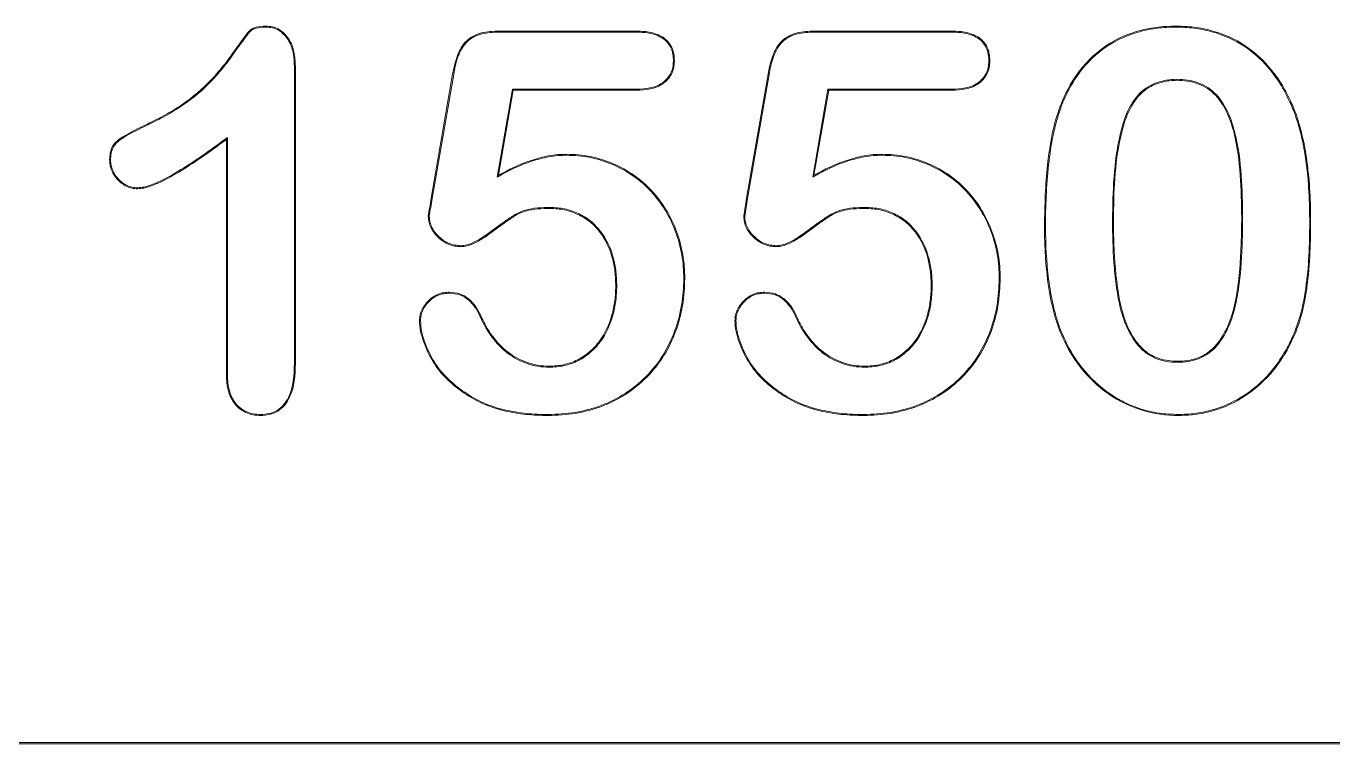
# Model space of a CAD drawing. Header units: millimetres. Extents: x 14 to 1104, y 14 to 850.
# Drawn here: x 211.79 to 223.49, y 177.63 to 184.06 of the extents above; entities that cross this region are included whole.
import ezdxf

# ---------------------------------------------------------------- set-up
doc = ezdxf.new("R2010")
doc.units = ezdxf.units.MM
doc.header["$LTSCALE"] = 4
doc.layers.add('Visible (ANSI)', color=7, linetype='Continuous', lineweight=9)
doc.layers.add('Visible Narrow (ANSI)', color=7, linetype='Continuous', lineweight=9)

msp = doc.modelspace()

# ---------------------------------------------------------------- linework, layer by layer
at = {"layer": 'Visible (ANSI)'}
for p, q in [((213.935, 184.052), (213.935, 184.06)), ((222.083, 184.052), (222.083, 184.06)), ((216.022, 184.016), (217.244, 184.016)), ((216.022, 184.007), (216.022, 184.016)), ((216.022, 184.007), (217.244, 184.007)), ((217.244, 184.007), (217.244, 184.016)), ((218.846, 184.016), (220.068, 184.016)), ((218.846, 184.007), (218.846, 184.016)), ((218.846, 184.007), (220.068, 184.007)), ((220.068, 184.007), (220.068, 184.016)), ((214.192, 183.702), (214.201, 183.702)), ((214.192, 183.702), (214.192, 181.042)), ((214.201, 183.702), (214.201, 181.042)), ((217.585, 183.748), (217.594, 183.748)), ((220.409, 183.748), (220.418, 183.748)), ((215.417, 182.519), (215.612, 183.647)), ((215.426, 182.517), (215.621, 183.645)), ((215.621, 183.645), (215.612, 183.647)), ((218.241, 182.519), (218.436, 183.647)), ((218.25, 182.517), (218.445, 183.645)), ((218.445, 183.645), (218.436, 183.647)), ((222.093, 183.584), (222.093, 183.575)), ((216.145, 183.495), (216.008, 182.709)), ((216.152, 183.487), (216.019, 182.725)), ((216.145, 183.495), (216.152, 183.487)), ((217.258, 183.495), (216.145, 183.495)), ((217.258, 183.487), (216.152, 183.487)), ((217.258, 183.495), (217.258, 183.487)), ((218.969, 183.495), (218.832, 182.709)), ((218.976, 183.487), (218.843, 182.725)), ((218.969, 183.495), (218.976, 183.487)), ((220.082, 183.495), (218.969, 183.495)), ((220.082, 183.487), (218.976, 183.487)), ((220.082, 183.495), (220.082, 183.487)), ((221.064, 183.36), (221.056, 183.363)), ((223.105, 183.38), (223.113, 183.384)), ((213.592, 183.063), (213.583, 183.045)), ((213.583, 180.948), (213.583, 183.045)), ((213.592, 180.948), (213.592, 183.063)), ((212.546, 182.863), (212.538, 182.863)), ((216.629, 182.904), (216.629, 182.913)), ((219.453, 182.904), (219.453, 182.913)), ((216.008, 182.709), (216.019, 182.725)), ((218.832, 182.709), (218.843, 182.725)), ((212.787, 182.613), (212.787, 182.604)), ((216.483, 182.436), (216.483, 182.428)), ((219.307, 182.436), (219.307, 182.428)), ((215.4, 182.359), (215.391, 182.359)), ((218.224, 182.359), (218.215, 182.359)), ((215.682, 182.094), (215.682, 182.086)), ((218.506, 182.094), (218.506, 182.086)), ((217.678, 181.802), (217.687, 181.802)), ((220.502, 181.802), (220.511, 181.802)), ((217.078, 181.733), (217.069, 181.733)), ((219.902, 181.733), (219.893, 181.733)), ((215.578, 181.669), (215.578, 181.678)), ((218.402, 181.669), (218.402, 181.678)), ((215.861, 181.448), (215.868, 181.452)), ((218.685, 181.448), (218.692, 181.452)), ((215.321, 181.425), (215.312, 181.425)), ((218.145, 181.425), (218.136, 181.425)), ((221.05, 181.341), (221.042, 181.338)), ((223.071, 181.163), (223.079, 181.158)), ((214.192, 181.042), (214.201, 181.042)), ((216.473, 181.007), (216.473, 181.016)), ((219.297, 181.007), (219.297, 181.016)), ((222.098, 181.051), (222.098, 181.06)), ((213.592, 180.948), (213.583, 180.948)), ((213.89, 180.583), (213.89, 180.574)), ((216.464, 180.583), (216.464, 180.574)), ((219.288, 180.583), (219.288, 180.574)), ((222.105, 180.583), (222.105, 180.574)), ((201.76, 177.647), (237.76, 177.647)), ((201.76, 177.634), (237.76, 177.634))]:
    msp.add_line(p, q, dxfattribs=at)
for points, knots in [([(212.876, 183.184), (212.928, 183.21), (212.981, 183.236), (213.084, 183.293), (213.135, 183.323), (213.281, 183.422), (213.371, 183.499), (213.492, 183.627), (213.53, 183.672), (213.603, 183.764), (213.636, 183.813), (213.688, 183.885), (213.705, 183.909), (213.74, 183.956), (213.757, 183.979), (213.785, 184.014), (213.795, 184.025), (213.819, 184.041), (213.833, 184.047), (213.876, 184.058), (213.906, 184.059), (213.935, 184.06)], [0, 0, 0, 0, 0.000174887, 0.000174887, 0.000349775, 0.000349775, 0.000699549, 0.000699549, 0.000874437, 0.000874437, 0.001049324, 0.001049324, 0.001136768, 0.001136768, 0.001224212, 0.001224212, 0.001267933, 0.001267933, 0.001311655, 0.001311655, 0.001399099, 0.001399099, 0.001399099, 0.001399099]), ([(212.879, 183.176), (212.879, 183.176), (212.879, 183.176), (212.879, 183.176), (212.932, 183.202), (212.985, 183.228), (213.089, 183.285), (213.139, 183.316), (213.286, 183.415), (213.377, 183.492), (213.498, 183.622), (213.537, 183.666), (213.61, 183.759), (213.643, 183.808), (213.695, 183.88), (213.712, 183.903), (213.747, 183.95), (213.764, 183.974), (213.792, 184.008), (213.801, 184.018), (213.823, 184.034), (213.836, 184.038), (213.877, 184.049), (213.906, 184.051), (213.935, 184.052)], [0, 0, 0, 0, 0.000000032, 0.000000032, 0.000000032, 0.000174458, 0.000174458, 0.000348884, 0.000348884, 0.000697735, 0.000697735, 0.000872161, 0.000872161, 0.001046586, 0.001046586, 0.001133799, 0.001133799, 0.001221012, 0.001221012, 0.001264618, 0.001264618, 0.001308225, 0.001308225, 0.001395029, 0.001395029, 0.001395029, 0.001395029]), ([(213.935, 184.06), (213.956, 184.059), (213.977, 184.058), (214.018, 184.049), (214.037, 184.041), (214.091, 184.009), (214.121, 183.978), (214.165, 183.907), (214.18, 183.868), (214.197, 183.786), (214.199, 183.744), (214.201, 183.702)], [0, 0, 0, 0, 0.0000622534, 0.0000622534, 0.0001245069, 0.0001245069, 0.0002490138, 0.0002490138, 0.0003735207, 0.0003735207, 0.0004980275, 0.0004980275, 0.0004980275, 0.0004980275]), ([(213.935, 184.052), (213.956, 184.05), (213.976, 184.049), (214.015, 184.04), (214.034, 184.033), (214.085, 184.002), (214.114, 183.972), (214.157, 183.903), (214.172, 183.865), (214.189, 183.785), (214.19, 183.744), (214.192, 183.702)], [0, 0, 0, 0, 0.0000601375, 0.0000601375, 0.0001206739, 0.0001206739, 0.0002417467, 0.0002417467, 0.0003628196, 0.0003628196, 0.0004837325, 0.0004837325, 0.0004837325, 0.0004837325]), ([(221.056, 183.363), (221.089, 183.441), (221.135, 183.544), (221.303, 183.767), (221.391, 183.837), (221.566, 183.958), (221.675, 183.996), (221.88, 184.053), (221.98, 184.059), (222.083, 184.06)], [0, 0, 0, 0, 0.0254716, 0.0254716, 0.0528708, 0.0528708, 0.1030341, 0.1030341, 0.1840392, 0.1840392, 0.1840392, 0.1840392]), ([(221.064, 183.36), (221.086, 183.411), (221.108, 183.461), (221.161, 183.557), (221.191, 183.603), (221.289, 183.735), (221.369, 183.812), (221.505, 183.905), (221.553, 183.931), (221.652, 183.977), (221.704, 183.995), (221.81, 184.025), (221.864, 184.035), (221.973, 184.049), (222.027, 184.051), (222.083, 184.052)], [0, 0, 0, 0, 0.000162346, 0.000162346, 0.000324941, 0.000324941, 0.000650132, 0.000650132, 0.000812728, 0.000812728, 0.000975323, 0.000975323, 0.001137919, 0.001137919, 0.001300343, 0.001300343, 0.001300343, 0.001300343]), ([(222.083, 184.06), (222.137, 184.059), (222.192, 184.057), (222.3, 184.044), (222.354, 184.034), (222.512, 183.99), (222.613, 183.946), (222.795, 183.824), (222.875, 183.748), (222.977, 183.62), (223.009, 183.575), (223.065, 183.482), (223.089, 183.433), (223.113, 183.384)], [0, 0, 0, 0, 0.000162038, 0.000162038, 0.000324075, 0.000324075, 0.000648151, 0.000648151, 0.000972226, 0.000972226, 0.001134264, 0.001134264, 0.001296301, 0.001296301, 0.001296301, 0.001296301]), ([(222.083, 184.052), (222.137, 184.05), (222.191, 184.049), (222.299, 184.036), (222.352, 184.025), (222.509, 183.982), (222.61, 183.938), (222.789, 183.818), (222.868, 183.742), (222.97, 183.615), (223.001, 183.571), (223.057, 183.478), (223.081, 183.429), (223.105, 183.38)], [0, 0, 0, 0, 0.000160675, 0.000160675, 0.000321521, 0.000321521, 0.000643214, 0.000643214, 0.000964907, 0.000964907, 0.001125753, 0.001125753, 0.001286379, 0.001286379, 0.001286379, 0.001286379]), ([(215.612, 183.647), (215.622, 183.697), (215.633, 183.748), (215.67, 183.844), (215.696, 183.891), (215.769, 183.963), (215.818, 183.986), (215.918, 184.012), (215.97, 184.015), (216.022, 184.016)], [0, 0, 0, 0, 0.0001527726, 0.0001527726, 0.0003055452, 0.0003055452, 0.0004583178, 0.0004583178, 0.0006110904, 0.0006110904, 0.0006110904, 0.0006110904]), ([(215.621, 183.645), (215.631, 183.696), (215.641, 183.746), (215.678, 183.84), (215.703, 183.886), (215.774, 183.956), (215.821, 183.978), (215.919, 184.003), (215.97, 184.006), (216.022, 184.007)], [0, 0, 0, 0, 0.0001495807, 0.0001495807, 0.0002992566, 0.0002992566, 0.0004489325, 0.0004489325, 0.0005984915, 0.0005984915, 0.0005984915, 0.0005984915]), ([(217.244, 184.016), (217.286, 184.015), (217.328, 184.014), (217.41, 183.998), (217.451, 183.985), (217.523, 183.941), (217.552, 183.909), (217.579, 183.851), (217.585, 183.831), (217.592, 183.79), (217.593, 183.769), (217.594, 183.748)], [0, 0, 0, 0, 0.0001239806, 0.0001239806, 0.0002479611, 0.0002479611, 0.0003719417, 0.0003719417, 0.0004339319, 0.0004339319, 0.0004959222, 0.0004959222, 0.0004959222, 0.0004959222]), ([(217.244, 184.007), (217.286, 184.006), (217.327, 184.005), (217.408, 183.99), (217.448, 183.976), (217.517, 183.934), (217.545, 183.904), (217.57, 183.848), (217.577, 183.829), (217.584, 183.789), (217.585, 183.769), (217.585, 183.748)], [0, 0, 0, 0, 0.0001205163, 0.0001205163, 0.0002411392, 0.0002411392, 0.0003617621, 0.0003617621, 0.0004220735, 0.0004220735, 0.00048197, 0.00048197, 0.00048197, 0.00048197]), ([(218.436, 183.647), (218.446, 183.697), (218.457, 183.748), (218.494, 183.844), (218.52, 183.891), (218.593, 183.963), (218.642, 183.986), (218.742, 184.012), (218.794, 184.015), (218.846, 184.016)], [0, 0, 0, 0, 0.0001527726, 0.0001527726, 0.0003055452, 0.0003055452, 0.0004583178, 0.0004583178, 0.0006110904, 0.0006110904, 0.0006110904, 0.0006110904]), ([(218.445, 183.645), (218.455, 183.696), (218.465, 183.746), (218.502, 183.84), (218.527, 183.886), (218.598, 183.956), (218.645, 183.978), (218.743, 184.003), (218.794, 184.006), (218.846, 184.007)], [0, 0, 0, 0, 0.0001495807, 0.0001495807, 0.0002992566, 0.0002992566, 0.0004489325, 0.0004489325, 0.0005984915, 0.0005984915, 0.0005984915, 0.0005984915]), ([(220.068, 184.016), (220.11, 184.015), (220.152, 184.014), (220.234, 183.998), (220.275, 183.985), (220.347, 183.941), (220.376, 183.909), (220.403, 183.851), (220.409, 183.831), (220.416, 183.79), (220.417, 183.769), (220.418, 183.748)], [0, 0, 0, 0, 0.0001239806, 0.0001239806, 0.0002479611, 0.0002479611, 0.0003719417, 0.0003719417, 0.0004339319, 0.0004339319, 0.0004959222, 0.0004959222, 0.0004959222, 0.0004959222]), ([(220.068, 184.007), (220.11, 184.006), (220.151, 184.005), (220.232, 183.99), (220.272, 183.976), (220.341, 183.934), (220.369, 183.904), (220.394, 183.848), (220.401, 183.829), (220.408, 183.789), (220.409, 183.769), (220.409, 183.748)], [0, 0, 0, 0, 0.0001205163, 0.0001205163, 0.0002411392, 0.0002411392, 0.0003617621, 0.0003617621, 0.0004220735, 0.0004220735, 0.00048197, 0.00048197, 0.00048197, 0.00048197]), ([(217.594, 183.748), (217.593, 183.728), (217.592, 183.708), (217.584, 183.669), (217.577, 183.649), (217.549, 183.596), (217.522, 183.565), (217.455, 183.521), (217.417, 183.506), (217.338, 183.49), (217.298, 183.488), (217.258, 183.487)], [0, 0, 0, 0, 0.0000595675, 0.0000595675, 0.000119135, 0.000119135, 0.00023827, 0.00023827, 0.000357405, 0.000357405, 0.00047654, 0.00047654, 0.00047654, 0.00047654]), ([(217.585, 183.748), (217.584, 183.728), (217.583, 183.709), (217.576, 183.671), (217.569, 183.653), (217.542, 183.602), (217.516, 183.572), (217.451, 183.529), (217.414, 183.514), (217.337, 183.499), (217.297, 183.497), (217.258, 183.495)], [0, 0, 0, 0, 0.0000574378, 0.0000574378, 0.0001152919, 0.0001152919, 0.0002310002, 0.0002310002, 0.0003467085, 0.0003467085, 0.000462259, 0.000462259, 0.000462259, 0.000462259]), ([(220.418, 183.748), (220.417, 183.728), (220.416, 183.708), (220.408, 183.669), (220.401, 183.649), (220.373, 183.596), (220.346, 183.565), (220.279, 183.521), (220.241, 183.506), (220.162, 183.49), (220.122, 183.488), (220.082, 183.487)], [0, 0, 0, 0, 0.0000595675, 0.0000595675, 0.000119135, 0.000119135, 0.00023827, 0.00023827, 0.000357405, 0.000357405, 0.00047654, 0.00047654, 0.00047654, 0.00047654]), ([(220.409, 183.748), (220.408, 183.728), (220.407, 183.709), (220.4, 183.671), (220.393, 183.653), (220.366, 183.602), (220.34, 183.572), (220.275, 183.529), (220.238, 183.514), (220.161, 183.499), (220.121, 183.497), (220.082, 183.495)], [0, 0, 0, 0, 0.0000574378, 0.0000574378, 0.0001152919, 0.0001152919, 0.0002310002, 0.0002310002, 0.0003467085, 0.0003467085, 0.000462259, 0.000462259, 0.000462259, 0.000462259]), ([(222.093, 183.584), (222.093, 183.584), (222.093, 183.584), (222.093, 183.584), (222.061, 183.583), (222.028, 183.581), (221.964, 183.57), (221.932, 183.562), (221.841, 183.527), (221.786, 183.488), (221.699, 183.391), (221.667, 183.334), (221.617, 183.214), (221.6, 183.152), (221.555, 182.965), (221.54, 182.837), (221.52, 182.582), (221.518, 182.454), (221.517, 182.326), (221.517, 182.326), (221.517, 182.326), (221.517, 182.326)], [0, 0, 0, 0, 0.000000236, 0.000000236, 0.000000236, 0.000095879, 0.000095879, 0.000191522, 0.000191522, 0.000382808, 0.000382808, 0.000574094, 0.000574094, 0.00076538, 0.00076538, 0.001147952, 0.001147952, 0.001530524, 0.001530524, 0.001530524, 0.001530569, 0.001530569, 0.001530569, 0.001530569]), ([(222.093, 183.575), (222.051, 183.574), (222.007, 183.572), (221.892, 183.541), (221.85, 183.518), (221.785, 183.472), (221.744, 183.435), (221.65, 183.291), (221.618, 183.193), (221.53, 182.819), (221.528, 182.568), (221.525, 182.326)], [0.000001, 0.000001, 0.000001, 0.000001, 0.0126553, 0.0126553, 0.0261342, 0.0261342, 0.0429041, 0.0429041, 0.0657963, 0.0657963, 0.124362, 0.124362, 0.124362, 0.124362]), ([(222.681, 182.345), (222.681, 182.345), (222.681, 182.345), (222.681, 182.345), (222.681, 182.345), (222.681, 182.345), (222.681, 182.345), (222.681, 182.472), (222.678, 182.599), (222.659, 182.853), (222.644, 182.98), (222.597, 183.166), (222.577, 183.228), (222.523, 183.344), (222.489, 183.4), (222.4, 183.494), (222.344, 183.531), (222.253, 183.564), (222.221, 183.572), (222.157, 183.582), (222.125, 183.583), (222.093, 183.584), (222.093, 183.584), (222.093, 183.584), (222.093, 183.584)], [0, 0, 0, 0, 0.000000013, 0.000000013, 0.000000013, 0.000000026, 0.000000026, 0.000000026, 0.000383825, 0.000383825, 0.000767625, 0.000767625, 0.000959525, 0.000959525, 0.001151425, 0.001151425, 0.001343325, 0.001343325, 0.001439275, 0.001439275, 0.001535225, 0.001535225, 0.001535225, 0.001535463, 0.001535463, 0.001535463, 0.001535463]), ([(222.673, 182.345), (222.672, 182.472), (222.669, 182.599), (222.65, 182.852), (222.635, 182.979), (222.589, 183.164), (222.569, 183.225), (222.515, 183.34), (222.481, 183.395), (222.395, 183.488), (222.34, 183.523), (222.25, 183.555), (222.219, 183.564), (222.156, 183.573), (222.125, 183.574), (222.093, 183.575)], [0, 0, 0, 0, 0.000380421, 0.000380421, 0.000760842, 0.000760842, 0.000951052, 0.000951052, 0.001141263, 0.001141263, 0.001331473, 0.001331473, 0.001426578, 0.001426578, 0.001521684, 0.001521684, 0.001521684, 0.001521684]), ([(220.908, 182.259), (220.909, 182.469), (220.916, 182.644), (220.968, 183.111), (220.999, 183.206), (221.056, 183.363)], [0, 0, 0, 0, 0.062796, 0.062796, 0.1675609, 0.1675609, 0.1675609, 0.1675609]), ([(220.916, 182.259), (220.917, 182.446), (220.923, 182.632), (220.954, 182.91), (220.968, 183.002), (220.997, 183.138), (221.008, 183.184), (221.033, 183.273), (221.048, 183.316), (221.064, 183.36)], [0, 0, 0, 0, 0.000558769, 0.000558769, 0.000838183, 0.000838183, 0.00097789, 0.00097789, 0.001117343, 0.001117343, 0.001117343, 0.001117343]), ([(223.105, 183.38), (223.124, 183.338), (223.141, 183.296), (223.171, 183.209), (223.184, 183.165), (223.219, 183.032), (223.236, 182.941), (223.261, 182.759), (223.269, 182.667), (223.28, 182.483), (223.281, 182.391), (223.282, 182.299)], [0, 0, 0, 0, 0.000137585, 0.000137585, 0.000275393, 0.000275393, 0.000551011, 0.000551011, 0.000826628, 0.000826628, 0.001102171, 0.001102171, 0.001102171, 0.001102171]), ([(223.113, 183.384), (223.132, 183.342), (223.15, 183.299), (223.18, 183.212), (223.192, 183.167), (223.228, 183.033), (223.244, 182.942), (223.269, 182.76), (223.278, 182.668), (223.288, 182.483), (223.29, 182.391), (223.29, 182.299)], [0, 0, 0, 0, 0.000138247, 0.000138247, 0.000276495, 0.000276495, 0.00055299, 0.00055299, 0.000829485, 0.000829485, 0.00110598, 0.00110598, 0.00110598, 0.00110598]), ([(212.538, 182.863), (212.539, 182.884), (212.54, 182.905), (212.548, 182.946), (212.555, 182.966), (212.585, 183.021), (212.62, 183.046), (212.726, 183.112), (212.801, 183.148), (212.876, 183.184)], [0, 0, 0, 0, 0.0000620365, 0.0000620365, 0.0001240729, 0.0001240729, 0.0002481459, 0.0002481459, 0.0004962918, 0.0004962918, 0.0004962918, 0.0004962918]), ([(212.546, 182.863), (212.547, 182.884), (212.548, 182.904), (212.556, 182.943), (212.563, 182.962), (212.592, 183.015), (212.625, 183.039), (212.73, 183.104), (212.805, 183.14), (212.879, 183.176), (212.879, 183.176), (212.879, 183.176), (212.879, 183.176)], [0, 0, 0, 0, 0.0000604834, 0.0000604834, 0.0001213848, 0.0001213848, 0.0002431877, 0.0002431877, 0.0004867936, 0.0004867936, 0.0004867936, 0.0004868257, 0.0004868257, 0.0004868257, 0.0004868257]), ([(213.592, 183.063), (213.587, 183.059), (213.582, 183.056), (213.578, 183.052), (213.455, 182.961), (213.331, 182.872), (213.136, 182.751), (213.07, 182.712), (212.968, 182.662), (212.933, 182.647), (212.879, 182.628), (212.861, 182.623), (212.825, 182.616), (212.806, 182.615), (212.787, 182.613)], [0, 0, 0, 0, 0.000017246, 0.000017246, 0.000017246, 0.0004742242, 0.0004742242, 0.0007027133, 0.0007027133, 0.0008169578, 0.0008169578, 0.0008740801, 0.0008740801, 0.0009305834, 0.0009305834, 0.0009305834, 0.0009305834]), ([(213.583, 183.045), (213.46, 182.954), (213.336, 182.865), (213.141, 182.743), (213.074, 182.704), (212.971, 182.654), (212.936, 182.639), (212.882, 182.62), (212.863, 182.615), (212.826, 182.607), (212.806, 182.606), (212.787, 182.604)], [0, 0, 0, 0, 0.0004592831, 0.0004592831, 0.0006889246, 0.0006889246, 0.0008037454, 0.0008037454, 0.0008611557, 0.0008611557, 0.0009185661, 0.0009185661, 0.0009185661, 0.0009185661]), ([(212.787, 182.604), (212.771, 182.605), (212.754, 182.606), (212.722, 182.613), (212.706, 182.618), (212.661, 182.64), (212.635, 182.66), (212.589, 182.708), (212.57, 182.736), (212.551, 182.782), (212.546, 182.798), (212.54, 182.83), (212.539, 182.847), (212.538, 182.863)], [0, 0, 0, 0, 0.0000490622, 0.0000490622, 0.0000981243, 0.0000981243, 0.0001962487, 0.0001962487, 0.000294373, 0.000294373, 0.0003434352, 0.0003434352, 0.0003924974, 0.0003924974, 0.0003924974, 0.0003924974]), ([(212.787, 182.613), (212.771, 182.614), (212.755, 182.615), (212.724, 182.621), (212.709, 182.626), (212.666, 182.647), (212.64, 182.667), (212.596, 182.713), (212.578, 182.74), (212.559, 182.785), (212.554, 182.8), (212.548, 182.831), (212.547, 182.847), (212.546, 182.863)], [0, 0, 0, 0, 0.0000467964, 0.0000467964, 0.0000941861, 0.0000941861, 0.0001889656, 0.0001889656, 0.0002837451, 0.0002837451, 0.0003311348, 0.0003311348, 0.0003781155, 0.0003781155, 0.0003781155, 0.0003781155]), ([(216.008, 182.709), (216.013, 182.712), (216.018, 182.715), (216.024, 182.718), (216.118, 182.77), (216.214, 182.817), (216.366, 182.867), (216.418, 182.88), (216.496, 182.894), (216.523, 182.898), (216.576, 182.903), (216.602, 182.904), (216.629, 182.904)], [0, 0, 0, 0, 0.0000180918, 0.0000180918, 0.0000180918, 0.0003375475, 0.0003375475, 0.0004972753, 0.0004972753, 0.0005771392, 0.0005771392, 0.0006567836, 0.0006567836, 0.0006567836, 0.0006567836]), ([(216.019, 182.725), (216.113, 182.777), (216.21, 182.825), (216.364, 182.875), (216.416, 182.889), (216.495, 182.903), (216.522, 182.907), (216.575, 182.912), (216.602, 182.912), (216.629, 182.913)], [0, 0, 0, 0, 0.0003214742, 0.0003214742, 0.0004822112, 0.0004822112, 0.0005625798, 0.0005625798, 0.0006429483, 0.0006429483, 0.0006429483, 0.0006429483]), ([(216.629, 182.913), (216.665, 182.912), (216.7, 182.911), (216.771, 182.905), (216.807, 182.899), (216.911, 182.878), (216.98, 182.857), (217.176, 182.772), (217.296, 182.689), (217.489, 182.48), (217.564, 182.355), (217.638, 182.155), (217.657, 182.085), (217.675, 181.98), (217.68, 181.945), (217.685, 181.874), (217.686, 181.838), (217.687, 181.802)], [0, 0, 0, 0, 0.000105941, 0.000105941, 0.000211881, 0.000211881, 0.000423763, 0.000423763, 0.000847526, 0.000847526, 0.001271289, 0.001271289, 0.00148317, 0.00148317, 0.001589111, 0.001589111, 0.001695052, 0.001695052, 0.001695052, 0.001695052]), ([(216.629, 182.904), (216.664, 182.903), (216.7, 182.902), (216.77, 182.896), (216.805, 182.891), (216.909, 182.87), (216.977, 182.849), (217.172, 182.765), (217.29, 182.683), (217.482, 182.475), (217.556, 182.351), (217.63, 182.152), (217.648, 182.083), (217.667, 181.979), (217.671, 181.944), (217.676, 181.873), (217.677, 181.838), (217.678, 181.802)], [0, 0, 0, 0, 0.000104903, 0.000104903, 0.000210023, 0.000210023, 0.000420265, 0.000420265, 0.000840747, 0.000840747, 0.00126123, 0.00126123, 0.001471472, 0.001471472, 0.001576592, 0.001576592, 0.001681495, 0.001681495, 0.001681495, 0.001681495]), ([(218.832, 182.709), (218.837, 182.712), (218.842, 182.715), (218.848, 182.718), (218.942, 182.77), (219.038, 182.817), (219.19, 182.867), (219.242, 182.88), (219.32, 182.894), (219.347, 182.898), (219.4, 182.903), (219.426, 182.904), (219.453, 182.904)], [0, 0, 0, 0, 0.0000180918, 0.0000180918, 0.0000180918, 0.0003375475, 0.0003375475, 0.0004972753, 0.0004972753, 0.0005771392, 0.0005771392, 0.0006567836, 0.0006567836, 0.0006567836, 0.0006567836]), ([(218.843, 182.725), (218.937, 182.777), (219.034, 182.825), (219.188, 182.875), (219.24, 182.889), (219.319, 182.903), (219.346, 182.907), (219.399, 182.912), (219.426, 182.912), (219.453, 182.913)], [0, 0, 0, 0, 0.0003214742, 0.0003214742, 0.0004822112, 0.0004822112, 0.0005625798, 0.0005625798, 0.0006429483, 0.0006429483, 0.0006429483, 0.0006429483]), ([(219.453, 182.913), (219.489, 182.912), (219.524, 182.911), (219.595, 182.905), (219.631, 182.899), (219.735, 182.878), (219.804, 182.857), (220, 182.772), (220.12, 182.689), (220.313, 182.48), (220.388, 182.355), (220.462, 182.155), (220.481, 182.085), (220.499, 181.98), (220.504, 181.945), (220.509, 181.874), (220.51, 181.838), (220.511, 181.802)], [0, 0, 0, 0, 0.000105941, 0.000105941, 0.000211881, 0.000211881, 0.000423763, 0.000423763, 0.000847526, 0.000847526, 0.001271289, 0.001271289, 0.00148317, 0.00148317, 0.001589111, 0.001589111, 0.001695052, 0.001695052, 0.001695052, 0.001695052]), ([(219.453, 182.904), (219.488, 182.903), (219.524, 182.902), (219.594, 182.896), (219.629, 182.891), (219.733, 182.87), (219.801, 182.849), (219.996, 182.765), (220.114, 182.683), (220.306, 182.475), (220.38, 182.351), (220.454, 182.152), (220.472, 182.083), (220.491, 181.979), (220.495, 181.944), (220.5, 181.873), (220.501, 181.838), (220.502, 181.802)], [0, 0, 0, 0, 0.000104903, 0.000104903, 0.000210023, 0.000210023, 0.000420265, 0.000420265, 0.000840747, 0.000840747, 0.00126123, 0.00126123, 0.001471472, 0.001471472, 0.001576592, 0.001576592, 0.001681495, 0.001681495, 0.001681495, 0.001681495]), ([(215.391, 182.359), (215.394, 182.386), (215.399, 182.412), (215.408, 182.465), (215.412, 182.492), (215.417, 182.519)], [0, 0, 0, 0, 0.0000809725, 0.0000809725, 0.000161945, 0.000161945, 0.000161945, 0.000161945]), ([(215.4, 182.359), (215.402, 182.385), (215.408, 182.411), (215.417, 182.464), (215.421, 182.491), (215.426, 182.517)], [0, 0, 0, 0, 0.0000799811, 0.0000799811, 0.0001605906, 0.0001605906, 0.0001605906, 0.0001605906]), ([(218.215, 182.359), (218.218, 182.386), (218.223, 182.412), (218.232, 182.465), (218.236, 182.492), (218.241, 182.519)], [0, 0, 0, 0, 0.0000809725, 0.0000809725, 0.000161945, 0.000161945, 0.000161945, 0.000161945]), ([(218.224, 182.359), (218.226, 182.385), (218.232, 182.411), (218.241, 182.464), (218.245, 182.491), (218.25, 182.517)], [0, 0, 0, 0, 0.0000799811, 0.0000799811, 0.0001605906, 0.0001605906, 0.0001605906, 0.0001605906]), ([(216.483, 182.436), (216.483, 182.436), (216.483, 182.436), (216.483, 182.436), (216.408, 182.436), (216.333, 182.433), (216.223, 182.403), (216.188, 182.385), (216.125, 182.345), (216.094, 182.325), (216.002, 182.26), (215.944, 182.213), (215.852, 182.152), (215.82, 182.134), (215.77, 182.112), (215.753, 182.106), (215.719, 182.098), (215.701, 182.096), (215.682, 182.094)], [0, 0, 0, 0, 0.0000001914, 0.0000001914, 0.0000001914, 0.0002255975, 0.0002255975, 0.0003383006, 0.0003383006, 0.0004510037, 0.0004510037, 0.0006764098, 0.0006764098, 0.0007891129, 0.0007891129, 0.0008454645, 0.0008454645, 0.0009011558, 0.0009011558, 0.0009011558, 0.0009011558]), ([(216.483, 182.428), (216.409, 182.427), (216.333, 182.424), (216.226, 182.395), (216.192, 182.378), (216.13, 182.338), (216.099, 182.317), (216.008, 182.253), (215.95, 182.206), (215.857, 182.145), (215.824, 182.126), (215.773, 182.104), (215.756, 182.097), (215.72, 182.089), (215.701, 182.087), (215.682, 182.086)], [0, 0, 0, 0, 0.0002253363, 0.0002253363, 0.0003380044, 0.0003380044, 0.0004506726, 0.0004506726, 0.0006760088, 0.0006760088, 0.000788677, 0.000788677, 0.000845011, 0.000845011, 0.0009013451, 0.0009013451, 0.0009013451, 0.0009013451]), ([(217.078, 181.733), (217.078, 181.733), (217.078, 181.733), (217.078, 181.734), (217.077, 181.776), (217.076, 181.819), (217.066, 181.905), (217.057, 181.947), (217.024, 182.072), (216.986, 182.151), (216.908, 182.255), (216.878, 182.287), (216.811, 182.341), (216.774, 182.364), (216.695, 182.4), (216.654, 182.415), (216.569, 182.433), (216.526, 182.435), (216.483, 182.436), (216.483, 182.436), (216.483, 182.436), (216.483, 182.436)], [0, 0, 0, 0, 0.000000217, 0.000000217, 0.000000217, 0.000128615, 0.000128615, 0.000257013, 0.000257013, 0.000513808, 0.000513808, 0.000642206, 0.000642206, 0.000770604, 0.000770604, 0.000899002, 0.000899002, 0.001027399, 0.001027399, 0.001027399, 0.00102759, 0.00102759, 0.00102759, 0.00102759]), ([(217.069, 181.733), (217.068, 181.776), (217.067, 181.819), (217.057, 181.903), (217.049, 181.945), (217.015, 182.069), (216.979, 182.147), (216.902, 182.249), (216.872, 182.28), (216.806, 182.334), (216.769, 182.356), (216.692, 182.392), (216.652, 182.406), (216.568, 182.424), (216.525, 182.426), (216.483, 182.428)], [0, 0, 0, 0, 0.000126714, 0.000126714, 0.000253428, 0.000253428, 0.000506857, 0.000506857, 0.000633571, 0.000633571, 0.000760285, 0.000760285, 0.000886999, 0.000886999, 0.001013713, 0.001013713, 0.001013713, 0.001013713]), ([(219.307, 182.436), (219.307, 182.436), (219.307, 182.436), (219.307, 182.436), (219.232, 182.436), (219.157, 182.433), (219.047, 182.403), (219.012, 182.385), (218.949, 182.345), (218.918, 182.325), (218.826, 182.26), (218.768, 182.213), (218.676, 182.152), (218.644, 182.134), (218.594, 182.112), (218.577, 182.106), (218.543, 182.098), (218.525, 182.096), (218.506, 182.094)], [0, 0, 0, 0, 0.0000001914, 0.0000001914, 0.0000001914, 0.0002255975, 0.0002255975, 0.0003383006, 0.0003383006, 0.0004510037, 0.0004510037, 0.0006764098, 0.0006764098, 0.0007891129, 0.0007891129, 0.0008454645, 0.0008454645, 0.0009011558, 0.0009011558, 0.0009011558, 0.0009011558]), ([(219.307, 182.428), (219.233, 182.427), (219.157, 182.424), (219.05, 182.395), (219.016, 182.378), (218.954, 182.338), (218.923, 182.317), (218.832, 182.253), (218.774, 182.206), (218.681, 182.145), (218.648, 182.126), (218.597, 182.104), (218.58, 182.097), (218.544, 182.089), (218.525, 182.087), (218.506, 182.086)], [0, 0, 0, 0, 0.0002253363, 0.0002253363, 0.0003380044, 0.0003380044, 0.0004506726, 0.0004506726, 0.0006760088, 0.0006760088, 0.000788677, 0.000788677, 0.000845011, 0.000845011, 0.0009013451, 0.0009013451, 0.0009013451, 0.0009013451]), ([(219.902, 181.733), (219.902, 181.733), (219.902, 181.733), (219.902, 181.734), (219.901, 181.776), (219.9, 181.819), (219.89, 181.905), (219.881, 181.947), (219.848, 182.072), (219.81, 182.151), (219.732, 182.255), (219.702, 182.287), (219.635, 182.341), (219.598, 182.364), (219.519, 182.4), (219.478, 182.415), (219.393, 182.433), (219.35, 182.435), (219.307, 182.436), (219.307, 182.436), (219.307, 182.436), (219.307, 182.436)], [0, 0, 0, 0, 0.000000217, 0.000000217, 0.000000217, 0.000128615, 0.000128615, 0.000257013, 0.000257013, 0.000513808, 0.000513808, 0.000642206, 0.000642206, 0.000770604, 0.000770604, 0.000899002, 0.000899002, 0.001027399, 0.001027399, 0.001027399, 0.00102759, 0.00102759, 0.00102759, 0.00102759]), ([(219.893, 181.733), (219.892, 181.776), (219.891, 181.819), (219.881, 181.903), (219.873, 181.945), (219.839, 182.069), (219.803, 182.147), (219.726, 182.249), (219.696, 182.28), (219.63, 182.334), (219.593, 182.356), (219.516, 182.392), (219.476, 182.406), (219.392, 182.424), (219.349, 182.426), (219.307, 182.428)], [0, 0, 0, 0, 0.000126714, 0.000126714, 0.000253428, 0.000253428, 0.000506857, 0.000506857, 0.000633571, 0.000633571, 0.000760285, 0.000760285, 0.000886999, 0.000886999, 0.001013713, 0.001013713, 0.001013713, 0.001013713]), ([(215.682, 182.086), (215.664, 182.087), (215.646, 182.088), (215.61, 182.094), (215.592, 182.099), (215.541, 182.12), (215.51, 182.141), (215.456, 182.191), (215.433, 182.22), (215.408, 182.269), (215.401, 182.286), (215.394, 182.322), (215.393, 182.34), (215.391, 182.359)], [0, 0, 0, 0, 0.0000546954, 0.0000546954, 0.0001093908, 0.0001093908, 0.0002187816, 0.0002187816, 0.0003281724, 0.0003281724, 0.0003828678, 0.0003828678, 0.0004375632, 0.0004375632, 0.0004375632, 0.0004375632]), ([(215.682, 182.094), (215.664, 182.095), (215.646, 182.097), (215.612, 182.103), (215.595, 182.108), (215.545, 182.128), (215.515, 182.148), (215.463, 182.197), (215.44, 182.225), (215.416, 182.272), (215.41, 182.289), (215.402, 182.323), (215.401, 182.34), (215.4, 182.359)], [0, 0, 0, 0, 0.0000524261, 0.0000524261, 0.0001054836, 0.0001054836, 0.0002115988, 0.0002115988, 0.000317714, 0.000317714, 0.0003707716, 0.0003707716, 0.0004232112, 0.0004232112, 0.0004232112, 0.0004232112]), ([(218.506, 182.086), (218.488, 182.087), (218.47, 182.088), (218.434, 182.094), (218.416, 182.099), (218.365, 182.12), (218.334, 182.141), (218.28, 182.191), (218.257, 182.22), (218.232, 182.269), (218.225, 182.286), (218.218, 182.322), (218.217, 182.34), (218.215, 182.359)], [0, 0, 0, 0, 0.0000546954, 0.0000546954, 0.0001093908, 0.0001093908, 0.0002187816, 0.0002187816, 0.0003281724, 0.0003281724, 0.0003828678, 0.0003828678, 0.0004375632, 0.0004375632, 0.0004375632, 0.0004375632]), ([(218.506, 182.094), (218.488, 182.095), (218.47, 182.097), (218.436, 182.103), (218.419, 182.108), (218.369, 182.128), (218.339, 182.148), (218.287, 182.197), (218.264, 182.225), (218.24, 182.272), (218.234, 182.289), (218.226, 182.323), (218.225, 182.34), (218.224, 182.359)], [0, 0, 0, 0, 0.0000524261, 0.0000524261, 0.0001054836, 0.0001054836, 0.0002115988, 0.0002115988, 0.000317714, 0.000317714, 0.0003707716, 0.0003707716, 0.0004232112, 0.0004232112, 0.0004232112, 0.0004232112]), ([(221.517, 182.326), (221.517, 182.326), (221.517, 182.326), (221.517, 182.326), (221.517, 182.197), (221.52, 182.068), (221.534, 181.874), (221.54, 181.809), (221.558, 181.681), (221.568, 181.617), (221.598, 181.49), (221.617, 181.428), (221.67, 181.308), (221.703, 181.25), (221.768, 181.176), (221.791, 181.153), (221.845, 181.114), (221.874, 181.098), (221.935, 181.073), (221.967, 181.065), (222.032, 181.053), (222.065, 181.052), (222.098, 181.051), (222.098, 181.051), (222.098, 181.051), (222.098, 181.051)], [0, 0, 0, 0, 0.000000045, 0.000000045, 0.000000045, 0.000390408, 0.000390408, 0.000585589, 0.000585589, 0.00078077, 0.00078077, 0.000975951, 0.000975951, 0.001171132, 0.001171132, 0.001268722, 0.001268722, 0.001366313, 0.001366313, 0.001463904, 0.001463904, 0.001561494, 0.001561494, 0.001561494, 0.001561652, 0.001561652, 0.001561652, 0.001561652]), ([(221.525, 182.326), (221.526, 182.212), (221.526, 181.833), (221.628, 181.403), (221.675, 181.316), (221.754, 181.196), (221.798, 181.159), (221.856, 181.117), (221.895, 181.095), (222.014, 181.061), (222.07, 181.06), (222.098, 181.06)], [0.000001, 0.000001, 0.000001, 0.000001, 0.0342647, 0.0342647, 0.0531133, 0.0531133, 0.076871, 0.076871, 0.0978119, 0.0978119, 0.1217323, 0.1217323, 0.1217323, 0.1217323]), ([(222.098, 181.051), (222.098, 181.051), (222.098, 181.051), (222.098, 181.051), (222.131, 181.052), (222.164, 181.053), (222.23, 181.065), (222.262, 181.073), (222.356, 181.11), (222.411, 181.152), (222.497, 181.253), (222.53, 181.312), (222.583, 181.433), (222.602, 181.497), (222.632, 181.625), (222.642, 181.69), (222.659, 181.821), (222.665, 181.886), (222.674, 182.017), (222.676, 182.083), (222.68, 182.214), (222.681, 182.279), (222.681, 182.345)], [0, 0, 0, 0, 0.000000158, 0.000000158, 0.000000158, 0.000098707, 0.000098707, 0.000197257, 0.000197257, 0.000394356, 0.000394356, 0.000591456, 0.000591456, 0.000788555, 0.000788555, 0.000985654, 0.000985654, 0.001182754, 0.001182754, 0.001379853, 0.001379853, 0.001576953, 0.001576953, 0.001576953, 0.001576953]), ([(222.098, 181.06), (222.136, 181.06), (222.182, 181.061), (222.303, 181.094), (222.344, 181.119), (222.41, 181.166), (222.451, 181.206), (222.529, 181.325), (222.576, 181.419), (222.637, 181.688), (222.672, 181.906), (222.673, 182.345)], [0.000001, 0.000001, 0.000001, 0.000001, 0.01162299, 0.01162299, 0.02406241, 0.02406241, 0.043098, 0.043098, 0.06229939, 0.06229939, 0.07891454, 0.07891454, 0.07891454, 0.07891454]), ([(223.282, 182.299), (223.281, 182.201), (223.28, 182.104), (223.269, 181.909), (223.26, 181.812), (223.233, 181.619), (223.214, 181.523), (223.17, 181.384), (223.153, 181.338), (223.116, 181.249), (223.094, 181.206), (223.071, 181.163)], [0, 0, 0, 0, 0.000293078, 0.000293078, 0.00058623, 0.00058623, 0.000879383, 0.000879383, 0.001025959, 0.001025959, 0.001172204, 0.001172204, 0.001172204, 0.001172204]), ([(223.29, 182.299), (223.289, 182.159), (223.287, 181.937), (223.213, 181.423), (223.153, 181.303), (223.079, 181.158)], [0, 0, 0, 0, 0.04184475, 0.04184475, 0.09544216, 0.09544216, 0.09544216, 0.09544216]), ([(221.042, 181.338), (220.999, 181.462), (220.966, 181.562), (220.92, 181.912), (220.909, 182.042), (220.908, 182.259)], [0, 0, 0, 0, 0.03962285, 0.03962285, 0.06022048, 0.06022048, 0.06022048, 0.06022048]), ([(221.05, 181.341), (221.038, 181.378), (221.025, 181.414), (221.003, 181.488), (220.994, 181.526), (220.968, 181.64), (220.954, 181.717), (220.924, 181.948), (220.918, 182.104), (220.916, 182.259)], [0, 0, 0, 0, 0.0001162284, 0.0001162284, 0.0002327428, 0.0002327428, 0.0004657715, 0.0004657715, 0.0009317706, 0.0009317706, 0.0009317706, 0.0009317706]), ([(217.687, 181.802), (217.684, 181.721), (217.681, 181.64), (217.653, 181.48), (217.633, 181.401), (217.576, 181.249), (217.541, 181.176), (217.455, 181.039), (217.404, 180.975), (217.232, 180.802), (217.093, 180.713), (216.903, 180.641), (216.864, 180.629), (216.786, 180.609), (216.746, 180.599), (216.626, 180.58), (216.545, 180.576), (216.464, 180.574)], [0, 0, 0, 0, 0.00024005, 0.00024005, 0.000480101, 0.000480101, 0.000720151, 0.000720151, 0.000960201, 0.000960201, 0.001440302, 0.001440302, 0.001560327, 0.001560327, 0.001680352, 0.001680352, 0.001920403, 0.001920403, 0.001920403, 0.001920403]), ([(217.678, 181.802), (217.676, 181.721), (217.672, 181.641), (217.645, 181.482), (217.624, 181.404), (217.568, 181.253), (217.533, 181.18), (217.447, 181.044), (217.397, 180.981), (217.227, 180.809), (217.089, 180.72), (216.9, 180.649), (216.862, 180.638), (216.784, 180.617), (216.745, 180.608), (216.626, 180.589), (216.545, 180.585), (216.464, 180.583)], [0, 0, 0, 0, 0.000238197, 0.000238197, 0.000476611, 0.000476611, 0.000715025, 0.000715025, 0.000953439, 0.000953439, 0.001430268, 0.001430268, 0.001549475, 0.001549475, 0.001668682, 0.001668682, 0.001906989, 0.001906989, 0.001906989, 0.001906989]), ([(220.511, 181.802), (220.508, 181.721), (220.505, 181.64), (220.477, 181.48), (220.457, 181.401), (220.4, 181.249), (220.365, 181.176), (220.279, 181.039), (220.228, 180.975), (220.056, 180.802), (219.917, 180.713), (219.727, 180.641), (219.688, 180.629), (219.61, 180.609), (219.57, 180.599), (219.45, 180.58), (219.369, 180.576), (219.288, 180.574)], [0, 0, 0, 0, 0.00024005, 0.00024005, 0.000480101, 0.000480101, 0.000720151, 0.000720151, 0.000960201, 0.000960201, 0.001440302, 0.001440302, 0.001560327, 0.001560327, 0.001680352, 0.001680352, 0.001920403, 0.001920403, 0.001920403, 0.001920403]), ([(220.502, 181.802), (220.5, 181.721), (220.496, 181.641), (220.469, 181.482), (220.448, 181.404), (220.392, 181.253), (220.357, 181.18), (220.271, 181.044), (220.221, 180.981), (220.051, 180.809), (219.913, 180.72), (219.724, 180.649), (219.686, 180.638), (219.608, 180.617), (219.569, 180.608), (219.45, 180.589), (219.369, 180.585), (219.288, 180.583)], [0, 0, 0, 0, 0.000238197, 0.000238197, 0.000476611, 0.000476611, 0.000715025, 0.000715025, 0.000953439, 0.000953439, 0.001430268, 0.001430268, 0.001549475, 0.001549475, 0.001668682, 0.001668682, 0.001906989, 0.001906989, 0.001906989, 0.001906989]), ([(216.473, 181.016), (216.517, 181.017), (216.56, 181.019), (216.645, 181.039), (216.687, 181.053), (216.765, 181.091), (216.801, 181.116), (216.867, 181.173), (216.898, 181.205), (216.975, 181.31), (217.012, 181.391), (217.047, 181.517), (217.055, 181.56), (217.066, 181.646), (217.068, 181.69), (217.069, 181.733)], [0, 0, 0, 0, 0.000130025, 0.000130025, 0.000260051, 0.000260051, 0.000390076, 0.000390076, 0.000520102, 0.000520102, 0.000780153, 0.000780153, 0.000910178, 0.000910178, 0.001040204, 0.001040204, 0.001040204, 0.001040204]), ([(216.473, 181.007), (216.473, 181.007), (216.473, 181.007), (216.473, 181.007), (216.517, 181.008), (216.562, 181.011), (216.648, 181.03), (216.69, 181.044), (216.77, 181.084), (216.807, 181.109), (216.874, 181.167), (216.904, 181.199), (216.983, 181.306), (217.02, 181.388), (217.056, 181.515), (217.064, 181.558), (217.075, 181.646), (217.076, 181.69), (217.078, 181.733), (217.078, 181.733), (217.078, 181.733), (217.078, 181.733)], [0, 0, 0, 0, 0.000000289, 0.000000289, 0.000000289, 0.000131933, 0.000131933, 0.000263577, 0.000263577, 0.000395221, 0.000395221, 0.000526865, 0.000526865, 0.000790154, 0.000790154, 0.000921798, 0.000921798, 0.001053442, 0.001053442, 0.001053442, 0.00105366, 0.00105366, 0.00105366, 0.00105366]), ([(219.297, 181.016), (219.341, 181.017), (219.384, 181.019), (219.469, 181.039), (219.511, 181.053), (219.589, 181.091), (219.625, 181.116), (219.691, 181.173), (219.722, 181.205), (219.799, 181.31), (219.836, 181.391), (219.871, 181.517), (219.879, 181.56), (219.89, 181.646), (219.892, 181.69), (219.893, 181.733)], [0, 0, 0, 0, 0.000130025, 0.000130025, 0.000260051, 0.000260051, 0.000390076, 0.000390076, 0.000520102, 0.000520102, 0.000780153, 0.000780153, 0.000910178, 0.000910178, 0.001040204, 0.001040204, 0.001040204, 0.001040204]), ([(219.297, 181.007), (219.297, 181.007), (219.297, 181.007), (219.297, 181.007), (219.341, 181.008), (219.386, 181.011), (219.472, 181.03), (219.514, 181.044), (219.594, 181.084), (219.631, 181.109), (219.698, 181.167), (219.728, 181.199), (219.807, 181.306), (219.844, 181.388), (219.88, 181.515), (219.888, 181.558), (219.899, 181.646), (219.9, 181.69), (219.902, 181.733), (219.902, 181.733), (219.902, 181.733), (219.902, 181.733)], [0, 0, 0, 0, 0.000000289, 0.000000289, 0.000000289, 0.000131933, 0.000131933, 0.000263577, 0.000263577, 0.000395221, 0.000395221, 0.000526865, 0.000526865, 0.000790154, 0.000790154, 0.000921798, 0.000921798, 0.001053442, 0.001053442, 0.001053442, 0.00105366, 0.00105366, 0.00105366, 0.00105366]), ([(215.312, 181.425), (215.313, 181.442), (215.314, 181.459), (215.322, 181.492), (215.328, 181.508), (215.35, 181.553), (215.371, 181.58), (215.419, 181.628), (215.447, 181.647), (215.494, 181.666), (215.511, 181.671), (215.544, 181.676), (215.561, 181.677), (215.578, 181.678)], [0, 0, 0, 0, 0.0000499619, 0.0000499619, 0.0000999237, 0.0000999237, 0.0001998475, 0.0001998475, 0.0002997712, 0.0002997712, 0.0003497331, 0.0003497331, 0.000399695, 0.000399695, 0.000399695, 0.000399695]), ([(215.321, 181.425), (215.322, 181.442), (215.323, 181.458), (215.33, 181.489), (215.336, 181.504), (215.357, 181.548), (215.378, 181.575), (215.424, 181.621), (215.452, 181.64), (215.497, 181.658), (215.513, 181.662), (215.544, 181.667), (215.561, 181.668), (215.578, 181.669)], [0, 0, 0, 0, 0.0000477952, 0.0000477952, 0.0000961092, 0.0000961092, 0.0001927372, 0.0001927372, 0.0002893651, 0.0002893651, 0.0003376791, 0.0003376791, 0.0003856342, 0.0003856342, 0.0003856342, 0.0003856342]), ([(215.578, 181.678), (215.61, 181.676), (215.643, 181.673), (215.705, 181.651), (215.733, 181.634), (215.783, 181.591), (215.805, 181.566), (215.841, 181.512), (215.855, 181.482), (215.868, 181.452)], [0, 0, 0, 0, 0.0000971909, 0.0000971909, 0.0001943819, 0.0001943819, 0.0002915728, 0.0002915728, 0.0003887638, 0.0003887638, 0.0003887638, 0.0003887638]), ([(215.578, 181.669), (215.61, 181.667), (215.642, 181.665), (215.701, 181.643), (215.728, 181.626), (215.777, 181.585), (215.798, 181.561), (215.833, 181.507), (215.847, 181.478), (215.861, 181.448), (215.861, 181.448), (215.861, 181.448), (215.861, 181.448)], [0, 0, 0, 0, 0.0000942922, 0.0000942922, 0.0001889467, 0.0001889467, 0.0002836013, 0.0002836013, 0.0003782559, 0.0003782559, 0.0003782559, 0.0003783458, 0.0003783458, 0.0003783458, 0.0003783458]), ([(218.136, 181.425), (218.137, 181.442), (218.138, 181.459), (218.146, 181.492), (218.152, 181.508), (218.174, 181.553), (218.195, 181.58), (218.243, 181.628), (218.271, 181.647), (218.318, 181.666), (218.335, 181.671), (218.368, 181.676), (218.385, 181.677), (218.402, 181.678)], [0, 0, 0, 0, 0.0000499619, 0.0000499619, 0.0000999237, 0.0000999237, 0.0001998475, 0.0001998475, 0.0002997712, 0.0002997712, 0.0003497331, 0.0003497331, 0.000399695, 0.000399695, 0.000399695, 0.000399695]), ([(218.145, 181.425), (218.146, 181.442), (218.147, 181.458), (218.154, 181.489), (218.16, 181.504), (218.181, 181.548), (218.202, 181.575), (218.248, 181.621), (218.276, 181.64), (218.321, 181.658), (218.337, 181.662), (218.368, 181.667), (218.385, 181.668), (218.402, 181.669)], [0, 0, 0, 0, 0.0000477952, 0.0000477952, 0.0000961092, 0.0000961092, 0.0001927372, 0.0001927372, 0.0002893651, 0.0002893651, 0.0003376791, 0.0003376791, 0.0003856342, 0.0003856342, 0.0003856342, 0.0003856342]), ([(218.402, 181.678), (218.434, 181.676), (218.467, 181.673), (218.529, 181.651), (218.557, 181.634), (218.607, 181.591), (218.629, 181.566), (218.665, 181.512), (218.679, 181.482), (218.692, 181.452)], [0, 0, 0, 0, 0.0000971909, 0.0000971909, 0.0001943819, 0.0001943819, 0.0002915728, 0.0002915728, 0.0003887638, 0.0003887638, 0.0003887638, 0.0003887638]), ([(218.402, 181.669), (218.434, 181.667), (218.466, 181.665), (218.525, 181.643), (218.552, 181.626), (218.601, 181.585), (218.622, 181.561), (218.657, 181.507), (218.671, 181.478), (218.685, 181.448), (218.685, 181.448), (218.685, 181.448), (218.685, 181.448)], [0, 0, 0, 0, 0.0000942922, 0.0000942922, 0.0001889467, 0.0001889467, 0.0002836013, 0.0002836013, 0.0003782559, 0.0003782559, 0.0003782559, 0.0003783458, 0.0003783458, 0.0003783458, 0.0003783458]), ([(215.861, 181.448), (215.861, 181.448), (215.861, 181.448), (215.861, 181.448), (215.875, 181.419), (215.889, 181.389), (215.922, 181.331), (215.941, 181.303), (216.001, 181.223), (216.047, 181.174), (216.153, 181.093), (216.213, 181.061), (216.308, 181.028), (216.34, 181.02), (216.406, 181.009), (216.44, 181.008), (216.473, 181.007), (216.473, 181.007), (216.473, 181.007), (216.473, 181.007)], [0, 0, 0, 0, 0.0000000937, 0.0000000937, 0.0000000937, 0.0000992995, 0.0000992995, 0.0001985052, 0.0001985052, 0.0003969167, 0.0003969167, 0.0005953281, 0.0005953281, 0.0006945338, 0.0006945338, 0.0007937396, 0.0007937396, 0.0007937396, 0.0007940264, 0.0007940264, 0.0007940264, 0.0007940264]), ([(215.868, 181.452), (215.883, 181.422), (215.897, 181.393), (215.929, 181.335), (215.948, 181.308), (216.007, 181.229), (216.053, 181.181), (216.158, 181.1), (216.216, 181.069), (216.31, 181.037), (216.342, 181.028), (216.407, 181.018), (216.44, 181.017), (216.473, 181.016)], [0, 0, 0, 0, 0.0000980032, 0.0000980032, 0.0001960063, 0.0001960063, 0.0003920126, 0.0003920126, 0.000588019, 0.000588019, 0.0006860221, 0.0006860221, 0.0007840253, 0.0007840253, 0.0007840253, 0.0007840253]), ([(218.685, 181.448), (218.685, 181.448), (218.685, 181.448), (218.685, 181.448), (218.699, 181.419), (218.713, 181.389), (218.746, 181.331), (218.765, 181.303), (218.825, 181.223), (218.871, 181.174), (218.977, 181.093), (219.037, 181.061), (219.132, 181.028), (219.164, 181.02), (219.23, 181.009), (219.264, 181.008), (219.297, 181.007), (219.297, 181.007), (219.297, 181.007), (219.297, 181.007)], [0, 0, 0, 0, 0.0000000937, 0.0000000937, 0.0000000937, 0.0000992995, 0.0000992995, 0.0001985052, 0.0001985052, 0.0003969167, 0.0003969167, 0.0005953281, 0.0005953281, 0.0006945338, 0.0006945338, 0.0007937396, 0.0007937396, 0.0007937396, 0.0007940264, 0.0007940264, 0.0007940264, 0.0007940264]), ([(218.692, 181.452), (218.707, 181.422), (218.721, 181.393), (218.753, 181.335), (218.772, 181.308), (218.831, 181.229), (218.877, 181.181), (218.982, 181.1), (219.04, 181.069), (219.134, 181.037), (219.166, 181.028), (219.231, 181.018), (219.264, 181.017), (219.297, 181.016)], [0, 0, 0, 0, 0.0000980032, 0.0000980032, 0.0001960063, 0.0001960063, 0.0003920126, 0.0003920126, 0.000588019, 0.000588019, 0.0006860221, 0.0006860221, 0.0007840253, 0.0007840253, 0.0007840253, 0.0007840253]), ([(216.464, 180.574), (216.431, 180.575), (216.398, 180.575), (216.332, 180.578), (216.3, 180.581), (216.201, 180.591), (216.136, 180.601), (216.008, 180.632), (215.945, 180.652), (215.824, 180.705), (215.767, 180.738), (215.658, 180.812), (215.606, 180.853), (215.511, 180.946), (215.469, 180.997), (215.401, 181.11), (215.372, 181.17), (215.339, 181.263), (215.329, 181.295), (215.316, 181.359), (215.314, 181.392), (215.312, 181.425)], [0, 0, 0, 0, 0.000098461, 0.000098461, 0.000196921, 0.000196921, 0.000393842, 0.000393842, 0.000590763, 0.000590763, 0.000787685, 0.000787685, 0.000984606, 0.000984606, 0.001181527, 0.001181527, 0.001378448, 0.001378448, 0.001476909, 0.001476909, 0.001575369, 0.001575369, 0.001575369, 0.001575369]), ([(216.464, 180.583), (216.431, 180.583), (216.398, 180.584), (216.333, 180.587), (216.3, 180.589), (216.202, 180.599), (216.138, 180.61), (216.01, 180.64), (215.947, 180.66), (215.828, 180.713), (215.771, 180.745), (215.663, 180.819), (215.611, 180.86), (215.518, 180.951), (215.476, 181.002), (215.408, 181.114), (215.38, 181.173), (215.347, 181.265), (215.337, 181.297), (215.325, 181.36), (215.323, 181.392), (215.321, 181.425)], [0, 0, 0, 0, 0.000097545, 0.000097545, 0.000195198, 0.000195198, 0.000390503, 0.000390503, 0.000585809, 0.000585809, 0.000781114, 0.000781114, 0.000976419, 0.000976419, 0.001171725, 0.001171725, 0.00136703, 0.00136703, 0.001464683, 0.001464683, 0.001561798, 0.001561798, 0.001561798, 0.001561798]), ([(219.288, 180.574), (219.255, 180.575), (219.222, 180.575), (219.156, 180.578), (219.124, 180.581), (219.025, 180.591), (218.96, 180.601), (218.832, 180.632), (218.769, 180.652), (218.648, 180.705), (218.591, 180.738), (218.482, 180.812), (218.43, 180.853), (218.335, 180.946), (218.293, 180.997), (218.225, 181.11), (218.196, 181.17), (218.163, 181.263), (218.153, 181.295), (218.14, 181.359), (218.138, 181.392), (218.136, 181.425)], [0, 0, 0, 0, 0.000098461, 0.000098461, 0.000196921, 0.000196921, 0.000393842, 0.000393842, 0.000590763, 0.000590763, 0.000787685, 0.000787685, 0.000984606, 0.000984606, 0.001181527, 0.001181527, 0.001378448, 0.001378448, 0.001476909, 0.001476909, 0.001575369, 0.001575369, 0.001575369, 0.001575369]), ([(219.288, 180.583), (219.255, 180.583), (219.222, 180.584), (219.157, 180.587), (219.124, 180.589), (219.026, 180.599), (218.962, 180.61), (218.834, 180.64), (218.771, 180.66), (218.652, 180.713), (218.595, 180.745), (218.487, 180.819), (218.435, 180.86), (218.342, 180.951), (218.3, 181.002), (218.232, 181.114), (218.204, 181.173), (218.171, 181.265), (218.161, 181.297), (218.149, 181.36), (218.147, 181.392), (218.145, 181.425)], [0, 0, 0, 0, 0.000097545, 0.000097545, 0.000195198, 0.000195198, 0.000390503, 0.000390503, 0.000585809, 0.000585809, 0.000781114, 0.000781114, 0.000976419, 0.000976419, 0.001171725, 0.001171725, 0.00136703, 0.00136703, 0.001464683, 0.001464683, 0.001561798, 0.001561798, 0.001561798, 0.001561798]), ([(222.105, 180.574), (221.999, 180.577), (221.897, 180.583), (221.641, 180.667), (221.542, 180.721), (221.402, 180.825), (221.305, 180.904), (221.125, 181.146), (221.078, 181.253), (221.042, 181.338)], [0, 0, 0, 0, 0.03193729, 0.03193729, 0.06097961, 0.06097961, 0.07861722, 0.07861722, 0.09425245, 0.09425245, 0.09425245, 0.09425245]), ([(222.105, 180.583), (222.047, 180.585), (221.99, 180.587), (221.876, 180.604), (221.82, 180.617), (221.71, 180.653), (221.656, 180.675), (221.554, 180.728), (221.506, 180.759), (221.367, 180.862), (221.285, 180.945), (221.182, 181.084), (221.151, 181.133), (221.096, 181.235), (221.073, 181.287), (221.05, 181.341)], [0, 0, 0, 0, 0.000171723, 0.000171723, 0.000343603, 0.000343603, 0.000515482, 0.000515482, 0.000687361, 0.000687361, 0.001031119, 0.001031119, 0.001202999, 0.001202999, 0.001374595, 0.001374595, 0.001374595, 0.001374595]), ([(223.071, 181.163), (223.045, 181.12), (223.019, 181.078), (222.962, 180.998), (222.931, 180.96), (222.83, 180.852), (222.752, 180.789), (222.584, 180.686), (222.493, 180.646), (222.35, 180.608), (222.302, 180.599), (222.204, 180.586), (222.155, 180.584), (222.105, 180.583)], [0, 0, 0, 0, 0.00014594, 0.00014594, 0.000292206, 0.000292206, 0.000584737, 0.000584737, 0.000877268, 0.000877268, 0.001023534, 0.001023534, 0.001169645, 0.001169645, 0.001169645, 0.001169645]), ([(223.079, 181.158), (223.03, 181.079), (222.984, 181.004), (222.819, 180.828), (222.738, 180.77), (222.573, 180.668), (222.482, 180.634), (222.278, 180.579), (222.172, 180.575), (222.105, 180.574)], [0, 0, 0, 0, 0.0280005, 0.0280005, 0.0577706, 0.0577706, 0.1056366, 0.1056366, 0.1783532, 0.1783532, 0.1783532, 0.1783532]), ([(214.201, 181.042), (214.198, 180.938), (214.193, 180.826), (214.122, 180.684), (214.088, 180.64), (214.02, 180.599), (213.995, 180.589), (213.943, 180.577), (213.916, 180.576), (213.89, 180.574)], [0, 0, 0, 0, 0.0003180855, 0.0003180855, 0.0004771283, 0.0004771283, 0.0005566497, 0.0005566497, 0.0006361711, 0.0006361711, 0.0006361711, 0.0006361711]), ([(214.192, 181.042), (214.19, 180.938), (214.184, 180.828), (214.115, 180.689), (214.082, 180.646), (214.016, 180.607), (213.992, 180.597), (213.942, 180.586), (213.916, 180.585), (213.89, 180.583)], [0, 0, 0, 0, 0.0003114332, 0.0003114332, 0.000467197, 0.000467197, 0.0005450789, 0.0005450789, 0.0006224939, 0.0006224939, 0.0006224939, 0.0006224939]), ([(213.89, 180.574), (213.867, 180.576), (213.844, 180.577), (213.799, 180.585), (213.777, 180.592), (213.715, 180.621), (213.679, 180.651), (213.625, 180.725), (213.608, 180.768), (213.587, 180.857), (213.584, 180.903), (213.583, 180.948)], [0, 0, 0, 0, 0.0000676181, 0.0000676181, 0.0001352362, 0.0001352362, 0.0002704723, 0.0002704723, 0.0004057085, 0.0004057085, 0.0005409446, 0.0005409446, 0.0005409446, 0.0005409446]), ([(213.89, 180.583), (213.867, 180.584), (213.845, 180.586), (213.802, 180.593), (213.78, 180.6), (213.72, 180.628), (213.685, 180.657), (213.633, 180.729), (213.616, 180.771), (213.595, 180.858), (213.593, 180.903), (213.592, 180.948)], [0, 0, 0, 0, 0.0000654479, 0.0000654479, 0.0001313564, 0.0001313564, 0.0002631732, 0.0002631732, 0.0003949901, 0.0003949901, 0.0005266679, 0.0005266679, 0.0005266679, 0.0005266679])]:
    msp.add_open_spline(points, degree=3, knots=knots, dxfattribs=at)
at = {"layer": 'Visible Narrow (ANSI)'}
for p, q in [((212.879, 183.176), (212.876, 183.184)), ((215.426, 182.517), (215.417, 182.519)), ((218.25, 182.517), (218.241, 182.519)), ((221.517, 182.326), (221.525, 182.326)), ((222.681, 182.345), (222.673, 182.345)), ((223.282, 182.299), (223.29, 182.299)), ((220.916, 182.259), (220.908, 182.259))]:
    msp.add_line(p, q, dxfattribs=at)

doc.saveas('drawing.dxf')
